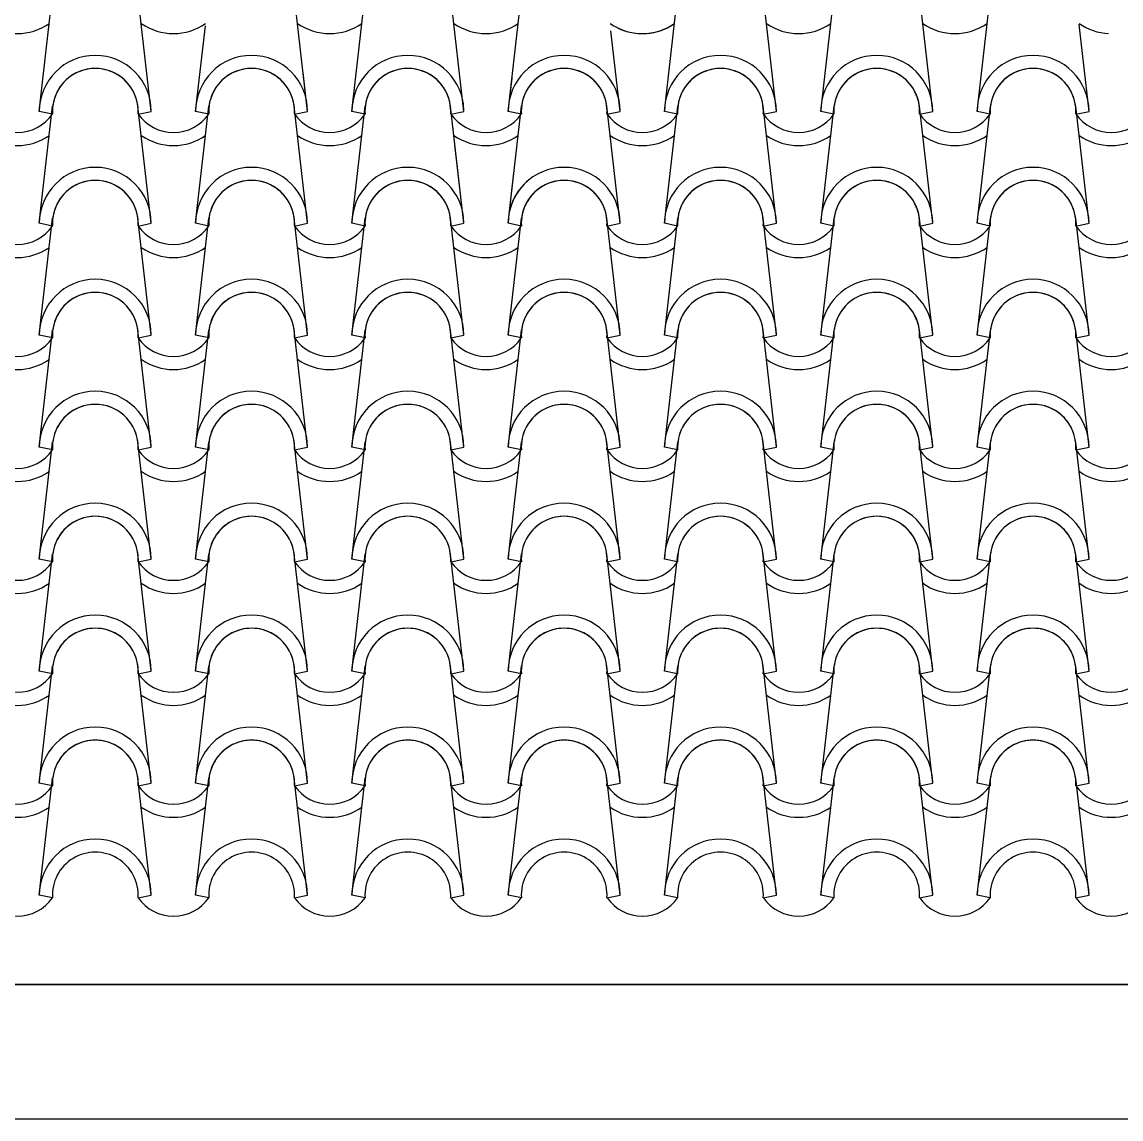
# Model space of a CAD drawing. Header units: millimetres. Extents: x -255 to 41745, y 236 to 29936.
# Drawn here: x 34466 to 35693, y 24781 to 26005 of the extents above; entities that cross this region are included whole.
import ezdxf

# ---------------------------------------------------------------- set-up
doc = ezdxf.new("R2010")
doc.units = ezdxf.units.MM
doc.layers.add('1', color=1, linetype='Continuous')
doc.layers.add('CALIDADES', color=7, linetype='Continuous')

msp = doc.modelspace()

# ---------------------------------------------------------------- linework, layer by layer
at = {"layer": '1'}
for p, q in [((34485, 25905.6), (34499.9, 26036.3)), ((34610, 25905.6), (34595.1, 26036.3)), ((34784.5, 25905.6), (34769.6, 26036.3)), ((34784.5, 25905.6), (34769.6, 26036.3)), ((34834, 25905.6), (34848.9, 26036.3)), ((34834, 25905.6), (34848.9, 26036.3)), ((34959, 25905.6), (34944.1, 26036.3)), ((35008.5, 25905.6), (35023.4, 26036.3)), ((35183, 25905.6), (35197.3, 26030.7)), ((35308, 25905.6), (35293.1, 26036.3)), ((35357.5, 25905.6), (35372.4, 26036.3)), ((35482.5, 25905.6), (35467.6, 26036.3)), ((35532, 25905.6), (35546.9, 26036.3)), ((35657, 25905.6), (35646, 26002.4)), ((34659.5, 25905.6), (34670.4, 26001)), ((35133.5, 25905.6), (35123.2, 25995.4)), ((34784.5, 25905.6), (34779.5, 25949)), ((35008.5, 25905.6), (35012.8, 25942.8)), ((34834, 25905.6), (34835.9, 25922.2)), ((34959, 25905.6), (34957.7, 25916.6)), ((34485, 25780.6), (34499.9, 25911.3)), ((34499.7, 25902.6), (34485, 25905.6)), ((34499.7, 25902.6), (34485, 25905.6)), ((34610, 25780.6), (34595.1, 25911.3)), ((34595.3, 25902.6), (34610, 25905.6)), ((34595.3, 25902.6), (34610, 25905.6)), ((34659.5, 25780.6), (34674.4, 25911.3)), ((34674.2, 25902.6), (34659.5, 25905.6)), ((34674.2, 25902.6), (34659.5, 25905.6)), ((34784.5, 25780.6), (34769.6, 25911.3)), ((34769.8, 25902.6), (34784.5, 25905.6)), ((34769.8, 25902.6), (34784.5, 25905.6)), ((34769.8, 25902.6), (34784.5, 25905.6)), ((34769.8, 25902.6), (34784.5, 25905.6)), ((34769.8, 25902.6), (34784.5, 25905.6)), ((34769.8, 25902.6), (34784.5, 25905.6)), ((34834, 25780.6), (34848.9, 25911.3)), ((34848.7, 25902.6), (34834, 25905.6)), ((34848.7, 25902.6), (34834, 25905.6)), ((34848.7, 25902.6), (34834, 25905.6)), ((34848.7, 25902.6), (34834, 25905.6)), ((34848.7, 25902.6), (34834, 25905.6)), ((34848.7, 25902.6), (34834, 25905.6)), ((34959, 25780.6), (34944.1, 25911.3)), ((34944.3, 25902.6), (34959, 25905.6)), ((34944.3, 25902.6), (34959, 25905.6)), ((34944.3, 25902.6), (34959, 25905.6)), ((34944.3, 25902.6), (34959, 25905.6)), ((34944.3, 25902.6), (34959, 25905.6)), ((35008.5, 25780.6), (35023.4, 25911.3)), ((35023.2, 25902.6), (35008.5, 25905.6)), ((35023.2, 25902.6), (35008.5, 25905.6)), ((35023.2, 25902.6), (35008.5, 25905.6)), ((35023.2, 25902.6), (35008.5, 25905.6)), ((35023.2, 25902.6), (35008.5, 25905.6)), ((35133.5, 25780.6), (35118.6, 25911.3)), ((35118.8, 25902.6), (35133.5, 25905.6)), ((35118.8, 25902.6), (35133.5, 25905.6)), ((35183, 25780.6), (35197.9, 25911.3)), ((35197.7, 25902.6), (35183, 25905.6)), ((35197.7, 25902.6), (35183, 25905.6)), ((35308, 25780.6), (35293.1, 25911.3)), ((35293.3, 25902.6), (35308, 25905.6)), ((35293.3, 25902.6), (35308, 25905.6)), ((35357.5, 25780.6), (35372.4, 25911.3)), ((35372.2, 25902.6), (35357.5, 25905.6)), ((35372.2, 25902.6), (35357.5, 25905.6)), ((35482.5, 25780.6), (35467.6, 25911.3)), ((35467.8, 25902.6), (35482.5, 25905.6)), ((35467.8, 25902.6), (35482.5, 25905.6)), ((35532, 25780.6), (35546.9, 25911.3)), ((35546.7, 25902.6), (35532, 25905.6)), ((35546.7, 25902.6), (35532, 25905.6)), ((35657, 25780.6), (35642.1, 25911.3)), ((35642.3, 25902.6), (35657, 25905.6)), ((35642.3, 25902.6), (35657, 25905.6)), ((34959, 25780.6), (34949, 25868.3)), ((35008.5, 25780.6), (35014.9, 25836.9)), ((34485, 25655.6), (34499.9, 25786.3)), ((34499.7, 25777.6), (34485, 25780.6)), ((34499.7, 25777.6), (34485, 25780.6)), ((34610, 25655.6), (34595.1, 25786.3)), ((34595.3, 25777.6), (34610, 25780.6)), ((34595.3, 25777.6), (34610, 25780.6)), ((34659.5, 25655.6), (34674.4, 25786.3)), ((34674.2, 25777.6), (34659.5, 25780.6)), ((34674.2, 25777.6), (34659.5, 25780.6)), ((34784.5, 25655.6), (34769.6, 25786.3)), ((34769.8, 25777.6), (34784.5, 25780.6)), ((34769.8, 25777.6), (34784.5, 25780.6)), ((34834, 25655.6), (34848.9, 25786.3)), ((34848.7, 25777.6), (34834, 25780.6)), ((34848.7, 25777.6), (34834, 25780.6)), ((34959, 25655.6), (34944.1, 25786.3)), ((34959, 25655.6), (34944.1, 25786.3)), ((34944.3, 25777.6), (34959, 25780.6)), ((34944.3, 25777.6), (34959, 25780.6)), ((34944.3, 25777.6), (34959, 25780.6)), ((34944.3, 25777.6), (34959, 25780.6)), ((35008.5, 25655.6), (35023.4, 25786.3)), ((35008.5, 25655.6), (35023.4, 25786.3)), ((35023.2, 25777.6), (35008.5, 25780.6)), ((35023.2, 25777.6), (35008.5, 25780.6)), ((35023.2, 25777.6), (35008.5, 25780.6)), ((35023.2, 25777.6), (35008.5, 25780.6)), ((35133.5, 25655.6), (35118.6, 25786.3)), ((35118.8, 25777.6), (35133.5, 25780.6)), ((35118.8, 25777.6), (35133.5, 25780.6)), ((35183, 25655.6), (35197.9, 25786.3)), ((35197.7, 25777.6), (35183, 25780.6)), ((35197.7, 25777.6), (35183, 25780.6)), ((35308, 25655.6), (35293.1, 25786.3)), ((35293.3, 25777.6), (35308, 25780.6)), ((35293.3, 25777.6), (35308, 25780.6)), ((35357.5, 25655.6), (35372.4, 25786.3)), ((35372.2, 25777.6), (35357.5, 25780.6)), ((35372.2, 25777.6), (35357.5, 25780.6)), ((35482.5, 25655.6), (35467.6, 25786.3)), ((35467.8, 25777.6), (35482.5, 25780.6)), ((35467.8, 25777.6), (35482.5, 25780.6)), ((35532, 25655.6), (35546.9, 25786.3)), ((35546.7, 25777.6), (35532, 25780.6)), ((35546.7, 25777.6), (35532, 25780.6)), ((35657, 25655.6), (35642.1, 25786.3)), ((35642.3, 25777.6), (35657, 25780.6)), ((35642.3, 25777.6), (35657, 25780.6)), ((34485, 25530.6), (34499.9, 25661.3)), ((34610, 25530.6), (34595.1, 25661.3)), ((34659.5, 25530.6), (34674.4, 25661.3)), ((34784.5, 25530.6), (34769.6, 25661.3)), ((34834, 25530.6), (34848.9, 25661.3)), ((34959, 25530.6), (34944.1, 25661.3)), ((34959, 25530.6), (34944.1, 25661.3)), ((35008.5, 25530.6), (35023.4, 25661.3)), ((35008.5, 25530.6), (35023.4, 25661.3)), ((35133.5, 25530.6), (35118.6, 25661.3)), ((35183, 25530.6), (35197.9, 25661.3)), ((35308, 25530.6), (35293.1, 25661.3)), ((35357.5, 25530.6), (35372.4, 25661.3)), ((35482.5, 25530.6), (35467.6, 25661.3)), ((35532, 25530.6), (35546.9, 25661.3)), ((35657, 25530.6), (35642.1, 25661.3)), ((34499.7, 25652.6), (34485, 25655.6)), ((34499.7, 25652.6), (34485, 25655.6)), ((34595.3, 25652.6), (34610, 25655.6)), ((34595.3, 25652.6), (34610, 25655.6)), ((34674.2, 25652.6), (34659.5, 25655.6)), ((34674.2, 25652.6), (34659.5, 25655.6)), ((34769.8, 25652.6), (34784.5, 25655.6)), ((34769.8, 25652.6), (34784.5, 25655.6)), ((34848.7, 25652.6), (34834, 25655.6)), ((34848.7, 25652.6), (34834, 25655.6)), ((34944.3, 25652.6), (34959, 25655.6)), ((34944.3, 25652.6), (34959, 25655.6)), ((34944.3, 25652.6), (34959, 25655.6)), ((34944.3, 25652.6), (34959, 25655.6)), ((35023.2, 25652.6), (35008.5, 25655.6)), ((35023.2, 25652.6), (35008.5, 25655.6)), ((35023.2, 25652.6), (35008.5, 25655.6)), ((35023.2, 25652.6), (35008.5, 25655.6)), ((35118.8, 25652.6), (35133.5, 25655.6)), ((35118.8, 25652.6), (35133.5, 25655.6)), ((35197.7, 25652.6), (35183, 25655.6)), ((35197.7, 25652.6), (35183, 25655.6)), ((35293.3, 25652.6), (35308, 25655.6)), ((35293.3, 25652.6), (35308, 25655.6)), ((35372.2, 25652.6), (35357.5, 25655.6)), ((35372.2, 25652.6), (35357.5, 25655.6)), ((35467.8, 25652.6), (35482.5, 25655.6)), ((35467.8, 25652.6), (35482.5, 25655.6)), ((35546.7, 25652.6), (35532, 25655.6)), ((35546.7, 25652.6), (35532, 25655.6)), ((35642.3, 25652.6), (35657, 25655.6)), ((35642.3, 25652.6), (35657, 25655.6)), ((34485, 25405.6), (34499.9, 25536.3)), ((34610, 25405.6), (34595.1, 25536.3)), ((34659.5, 25405.6), (34674.4, 25536.3)), ((34784.5, 25405.6), (34769.6, 25536.3)), ((34834, 25405.6), (34848.9, 25536.3)), ((34959, 25405.6), (34944.1, 25536.3)), ((34959, 25405.6), (34944.1, 25536.3)), ((35008.5, 25405.6), (35023.4, 25536.3)), ((35008.5, 25405.6), (35023.4, 25536.3)), ((35133.5, 25405.6), (35118.6, 25536.3)), ((35183, 25405.6), (35197.9, 25536.3)), ((35308, 25405.6), (35293.1, 25536.3)), ((35357.5, 25405.6), (35372.4, 25536.3)), ((35482.5, 25405.6), (35467.6, 25536.3)), ((35532, 25405.6), (35546.9, 25536.3)), ((35657, 25405.6), (35642.1, 25536.3)), ((34499.7, 25527.6), (34485, 25530.6)), ((34499.7, 25527.6), (34485, 25530.6)), ((34595.3, 25527.6), (34610, 25530.6)), ((34595.3, 25527.6), (34610, 25530.6)), ((34674.2, 25527.6), (34659.5, 25530.6)), ((34674.2, 25527.6), (34659.5, 25530.6)), ((34769.8, 25527.6), (34784.5, 25530.6)), ((34769.8, 25527.6), (34784.5, 25530.6)), ((34848.7, 25527.6), (34834, 25530.6)), ((34848.7, 25527.6), (34834, 25530.6)), ((34944.3, 25527.6), (34959, 25530.6)), ((34944.3, 25527.6), (34959, 25530.6)), ((34944.3, 25527.6), (34959, 25530.6)), ((34944.3, 25527.6), (34959, 25530.6)), ((35023.2, 25527.6), (35008.5, 25530.6)), ((35023.2, 25527.6), (35008.5, 25530.6)), ((35023.2, 25527.6), (35008.5, 25530.6)), ((35023.2, 25527.6), (35008.5, 25530.6)), ((35118.8, 25527.6), (35133.5, 25530.6)), ((35118.8, 25527.6), (35133.5, 25530.6)), ((35197.7, 25527.6), (35183, 25530.6)), ((35197.7, 25527.6), (35183, 25530.6)), ((35293.3, 25527.6), (35308, 25530.6)), ((35293.3, 25527.6), (35308, 25530.6)), ((35372.2, 25527.6), (35357.5, 25530.6)), ((35372.2, 25527.6), (35357.5, 25530.6)), ((35467.8, 25527.6), (35482.5, 25530.6)), ((35467.8, 25527.6), (35482.5, 25530.6)), ((35546.7, 25527.6), (35532, 25530.6)), ((35546.7, 25527.6), (35532, 25530.6)), ((35642.3, 25527.6), (35657, 25530.6)), ((35642.3, 25527.6), (35657, 25530.6)), ((34485, 25280.6), (34499.9, 25411.3)), ((34499.7, 25402.6), (34485, 25405.6)), ((34499.7, 25402.6), (34485, 25405.6)), ((34610, 25280.6), (34595.1, 25411.3)), ((34595.3, 25402.6), (34610, 25405.6)), ((34595.3, 25402.6), (34610, 25405.6)), ((34659.5, 25280.6), (34674.4, 25411.3)), ((34674.2, 25402.6), (34659.5, 25405.6)), ((34674.2, 25402.6), (34659.5, 25405.6)), ((34784.5, 25280.6), (34769.6, 25411.3)), ((34769.8, 25402.6), (34784.5, 25405.6)), ((34769.8, 25402.6), (34784.5, 25405.6)), ((34834, 25280.6), (34848.9, 25411.3)), ((34848.7, 25402.6), (34834, 25405.6)), ((34848.7, 25402.6), (34834, 25405.6)), ((34959, 25280.6), (34944.1, 25411.3)), ((34959, 25280.6), (34944.1, 25411.3)), ((34944.3, 25402.6), (34959, 25405.6)), ((34944.3, 25402.6), (34959, 25405.6)), ((34944.3, 25402.6), (34959, 25405.6)), ((34944.3, 25402.6), (34959, 25405.6)), ((35008.5, 25280.6), (35023.4, 25411.3)), ((35008.5, 25280.6), (35023.4, 25411.3)), ((35023.2, 25402.6), (35008.5, 25405.6)), ((35023.2, 25402.6), (35008.5, 25405.6)), ((35023.2, 25402.6), (35008.5, 25405.6)), ((35023.2, 25402.6), (35008.5, 25405.6)), ((35133.5, 25280.6), (35118.6, 25411.3)), ((35118.8, 25402.6), (35133.5, 25405.6)), ((35118.8, 25402.6), (35133.5, 25405.6)), ((35183, 25280.6), (35197.9, 25411.3)), ((35197.7, 25402.6), (35183, 25405.6)), ((35197.7, 25402.6), (35183, 25405.6)), ((35308, 25280.6), (35293.1, 25411.3)), ((35293.3, 25402.6), (35308, 25405.6)), ((35293.3, 25402.6), (35308, 25405.6)), ((35357.5, 25280.6), (35372.4, 25411.3)), ((35372.2, 25402.6), (35357.5, 25405.6)), ((35372.2, 25402.6), (35357.5, 25405.6)), ((35482.5, 25280.6), (35467.6, 25411.3)), ((35467.8, 25402.6), (35482.5, 25405.6)), ((35467.8, 25402.6), (35482.5, 25405.6)), ((35532, 25280.6), (35546.9, 25411.3)), ((35546.7, 25402.6), (35532, 25405.6)), ((35546.7, 25402.6), (35532, 25405.6)), ((35657, 25280.6), (35642.1, 25411.3)), ((35642.3, 25402.6), (35657, 25405.6)), ((35642.3, 25402.6), (35657, 25405.6)), ((34485, 25155.6), (34499.9, 25286.3)), ((34499.7, 25277.6), (34485, 25280.6)), ((34499.7, 25277.6), (34485, 25280.6)), ((34610, 25155.6), (34595.1, 25286.3)), ((34595.3, 25277.6), (34610, 25280.6)), ((34595.3, 25277.6), (34610, 25280.6)), ((34659.5, 25155.6), (34674.4, 25286.3)), ((34674.2, 25277.6), (34659.5, 25280.6)), ((34674.2, 25277.6), (34659.5, 25280.6)), ((34784.5, 25155.6), (34769.6, 25286.3)), ((34769.8, 25277.6), (34784.5, 25280.6)), ((34769.8, 25277.6), (34784.5, 25280.6)), ((34834, 25155.6), (34848.9, 25286.3)), ((34848.7, 25277.6), (34834, 25280.6)), ((34848.7, 25277.6), (34834, 25280.6)), ((34959, 25155.6), (34944.1, 25286.3)), ((34959, 25155.6), (34944.1, 25286.3)), ((34944.3, 25277.6), (34959, 25280.6)), ((34944.3, 25277.6), (34959, 25280.6)), ((34944.3, 25277.6), (34959, 25280.6)), ((34944.3, 25277.6), (34959, 25280.6)), ((35008.5, 25155.6), (35023.4, 25286.3)), ((35008.5, 25155.6), (35023.4, 25286.3)), ((35023.2, 25277.6), (35008.5, 25280.6)), ((35023.2, 25277.6), (35008.5, 25280.6)), ((35023.2, 25277.6), (35008.5, 25280.6)), ((35023.2, 25277.6), (35008.5, 25280.6)), ((35133.5, 25155.6), (35118.6, 25286.3)), ((35118.8, 25277.6), (35133.5, 25280.6)), ((35118.8, 25277.6), (35133.5, 25280.6)), ((35183, 25155.6), (35197.9, 25286.3)), ((35197.7, 25277.6), (35183, 25280.6)), ((35197.7, 25277.6), (35183, 25280.6)), ((35308, 25155.6), (35293.1, 25286.3)), ((35293.3, 25277.6), (35308, 25280.6)), ((35293.3, 25277.6), (35308, 25280.6)), ((35357.5, 25155.6), (35372.4, 25286.3)), ((35372.2, 25277.6), (35357.5, 25280.6)), ((35372.2, 25277.6), (35357.5, 25280.6)), ((35482.5, 25155.6), (35467.6, 25286.3)), ((35467.8, 25277.6), (35482.5, 25280.6)), ((35467.8, 25277.6), (35482.5, 25280.6)), ((35532, 25155.6), (35546.9, 25286.3)), ((35546.7, 25277.6), (35532, 25280.6)), ((35546.7, 25277.6), (35532, 25280.6)), ((35657, 25155.6), (35642.1, 25286.3)), ((35642.3, 25277.6), (35657, 25280.6)), ((35642.3, 25277.6), (35657, 25280.6)), ((34485, 25030.6), (34499.9, 25161.3)), ((34499.7, 25152.6), (34485, 25155.6)), ((34499.7, 25152.6), (34485, 25155.6)), ((34610, 25030.6), (34595.1, 25161.3)), ((34595.3, 25152.6), (34610, 25155.6)), ((34595.3, 25152.6), (34610, 25155.6)), ((34659.5, 25030.6), (34674.4, 25161.3)), ((34674.2, 25152.6), (34659.5, 25155.6)), ((34674.2, 25152.6), (34659.5, 25155.6)), ((34784.5, 25030.6), (34769.6, 25161.3)), ((34769.8, 25152.6), (34784.5, 25155.6)), ((34769.8, 25152.6), (34784.5, 25155.6)), ((34834, 25030.6), (34848.9, 25161.3)), ((34848.7, 25152.6), (34834, 25155.6)), ((34848.7, 25152.6), (34834, 25155.6)), ((34959, 25030.6), (34944.1, 25161.3)), ((34959, 25030.6), (34944.1, 25161.3)), ((34944.3, 25152.6), (34959, 25155.6)), ((34944.3, 25152.6), (34959, 25155.6)), ((34944.3, 25152.6), (34959, 25155.6)), ((34944.3, 25152.6), (34959, 25155.6)), ((35008.5, 25030.6), (35023.4, 25161.3)), ((35008.5, 25030.6), (35023.4, 25161.3)), ((35023.2, 25152.6), (35008.5, 25155.6)), ((35023.2, 25152.6), (35008.5, 25155.6)), ((35023.2, 25152.6), (35008.5, 25155.6)), ((35023.2, 25152.6), (35008.5, 25155.6)), ((35133.5, 25030.6), (35118.6, 25161.3)), ((35118.8, 25152.6), (35133.5, 25155.6)), ((35118.8, 25152.6), (35133.5, 25155.6)), ((35183, 25030.6), (35197.9, 25161.3)), ((35197.7, 25152.6), (35183, 25155.6)), ((35197.7, 25152.6), (35183, 25155.6)), ((35308, 25030.6), (35293.1, 25161.3)), ((35293.3, 25152.6), (35308, 25155.6)), ((35293.3, 25152.6), (35308, 25155.6)), ((35357.5, 25030.6), (35372.4, 25161.3)), ((35372.2, 25152.6), (35357.5, 25155.6)), ((35372.2, 25152.6), (35357.5, 25155.6)), ((35482.5, 25030.6), (35467.6, 25161.3)), ((35467.8, 25152.6), (35482.5, 25155.6)), ((35467.8, 25152.6), (35482.5, 25155.6)), ((35532, 25030.6), (35546.9, 25161.3)), ((35546.7, 25152.6), (35532, 25155.6)), ((35546.7, 25152.6), (35532, 25155.6)), ((35657, 25030.6), (35642.1, 25161.3)), ((35642.3, 25152.6), (35657, 25155.6)), ((35642.3, 25152.6), (35657, 25155.6)), ((34499.7, 25027.6), (34485, 25030.6)), ((34595.3, 25027.6), (34610, 25030.6)), ((34674.2, 25027.6), (34659.5, 25030.6)), ((34769.8, 25027.6), (34784.5, 25030.6)), ((34848.7, 25027.6), (34834, 25030.6)), ((34944.3, 25027.6), (34959, 25030.6)), ((34944.3, 25027.6), (34959, 25030.6)), ((35023.2, 25027.6), (35008.5, 25030.6)), ((35023.2, 25027.6), (35008.5, 25030.6)), ((35118.8, 25027.6), (35133.5, 25030.6)), ((35197.7, 25027.6), (35183, 25030.6)), ((35293.3, 25027.6), (35308, 25030.6)), ((35372.2, 25027.6), (35357.5, 25030.6)), ((35467.8, 25027.6), (35482.5, 25030.6)), ((35546.7, 25027.6), (35532, 25030.6)), ((35642.3, 25027.6), (35657, 25030.6))]:
    msp.add_line(p, q, dxfattribs=at)
for centre, radius, start, end in [((34460.3, 26054.9), 62.5, 234.9308, 305.0692), ((34460.3, 26054.9), 62.5, 234.9308, 305.0692), ((34634.8, 26054.9), 62.5, 234.9308, 305.0692), ((34634.8, 26054.9), 62.5, 234.9308, 305.0692), ((34634.8, 26054.9), 62.5, 234.9308, 305.0692), ((34809.3, 26054.9), 62.5, 234.9308, 305.0692), ((34809.3, 26054.9), 62.5, 234.9308, 305.0692), ((34809.3, 26054.9), 62.5, 234.9308, 305.0692), ((34809.3, 26054.9), 62.5, 234.9308, 305.0692), ((34983.8, 26054.9), 62.5, 234.9308, 305.0692), ((34983.8, 26054.9), 62.5, 234.9308, 305.0692), ((34983.8, 26054.9), 62.5, 234.9308, 305.0692), ((34983.8, 26054.9), 62.5, 234.9308, 305.0692), ((35158.3, 26054.9), 62.5, 234.9308, 305.0692), ((35158.3, 26054.9), 62.5, 234.9308, 305.0692), ((35158.3, 26054.9), 62.5, 243.6362, 305.0692), ((35332.8, 26054.9), 62.5, 234.9308, 305.0692), ((35332.8, 26054.9), 62.5, 234.9308, 305.0692), ((35332.8, 26054.9), 62.5, 234.9308, 305.0692), ((35507.3, 26054.9), 62.5, 234.9308, 305.0692), ((35507.3, 26054.9), 62.5, 234.9308, 305.0692), ((35507.3, 26054.9), 62.5, 234.9308, 305.0692), ((35681.8, 26054.9), 62.5, 234.9308, 267.3198), ((35681.8, 26054.9), 62.5, 234.9308, 267.3198), ((35681.8, 26054.9), 62.5, 234.9308, 267.3198), ((34547.5, 25905.6), 62.5, 0, 180), ((34547.5, 25905.6), 62.5, 0, 180), ((34722, 25905.6), 62.5, 0, 180), ((34722, 25905.6), 62.5, 0, 180), ((34896.5, 25905.6), 62.5, 0, 180), ((34896.5, 25905.6), 62.5, 0, 180), ((34896.5, 25905.6), 62.5, 0, 180), ((35071, 25905.6), 62.5, 0, 180), ((35071, 25905.6), 62.5, 0, 180), ((35245.5, 25905.6), 62.5, 0, 180), ((35245.5, 25905.6), 62.5, 0, 180), ((35420, 25905.6), 62.5, 0, 180), ((35420, 25905.6), 62.5, 0, 180), ((35594.5, 25905.6), 62.5, 0, 180), ((35594.5, 25905.6), 62.5, 0, 180), ((34547.5, 25905.6), 47.9, 356.4887, 183.5113), ((34547.5, 25905.6), 47.9, 356.4887, 183.5113), ((34547.5, 25905.6), 47.9, 6.838, 173.162), ((34722, 25905.6), 47.9, 356.4887, 183.5113), ((34722, 25905.6), 47.9, 356.4887, 183.5113), ((34722, 25905.6), 47.9, 6.838, 173.162), ((34896.5, 25905.6), 47.9, 356.4887, 183.5113), ((34896.5, 25905.6), 47.9, 356.4887, 183.5113), ((34896.5, 25905.6), 47.9, 356.4887, 183.5113), ((34896.5, 25905.6), 47.9, 6.838, 173.162), ((35071, 25905.6), 47.9, 356.4887, 183.5113), ((35071, 25905.6), 47.9, 356.4887, 183.5113), ((35071, 25905.6), 47.9, 6.838, 173.162), ((35245.5, 25905.6), 47.9, 356.4887, 183.5113), ((35245.5, 25905.6), 47.9, 356.4887, 183.5113), ((35245.5, 25905.6), 47.9, 6.838, 173.162), ((35420, 25905.6), 47.9, 356.4887, 183.5113), ((35420, 25905.6), 47.9, 356.4887, 183.5113), ((35420, 25905.6), 47.9, 6.838, 173.162), ((35594.5, 25905.6), 47.9, 356.4887, 183.5113), ((35594.5, 25905.6), 47.9, 356.4887, 183.5113), ((35594.5, 25905.6), 47.9, 6.838, 173.162), ((34896.5, 25905.6), 62.5, 164.7346, 180), ((34896.5, 25905.6), 62.5, 164.7346, 180), ((34896.5, 25905.6), 47.9, 167.8903, 183.5113), ((34896.5, 25905.6), 47.9, 167.8903, 183.5113), ((34896.5, 25905.6), 47.9, 167.8903, 173.162), ((34896.5, 25905.6), 62.5, 0, 10.3131), ((34896.5, 25905.6), 62.5, 0, 10.3131), ((34896.5, 25905.6), 47.9, 356.4887, 5.5304), ((34896.5, 25905.6), 47.9, 356.4887, 5.5304), ((34460.3, 25929.9), 47.9, 214.756, 325.244), ((34460.3, 25929.9), 47.9, 214.756, 325.244), ((34634.8, 25929.9), 47.9, 214.756, 325.244), ((34634.8, 25929.9), 47.9, 214.756, 325.244), ((34809.3, 25929.9), 47.9, 214.756, 325.244), ((34809.3, 25929.9), 47.9, 214.756, 325.244), ((34809.3, 25929.9), 47.9, 214.756, 325.244), ((34809.3, 25929.9), 47.9, 214.756, 325.244), ((34809.3, 25929.9), 47.9, 214.756, 325.244), ((34809.3, 25929.9), 47.9, 214.756, 325.244), ((34983.8, 25929.9), 47.9, 214.756, 325.244), ((34983.8, 25929.9), 47.9, 214.756, 325.244), ((34983.8, 25929.9), 47.9, 214.756, 325.244), ((34983.8, 25929.9), 47.9, 214.756, 325.244), ((34983.8, 25929.9), 47.9, 214.756, 325.244), ((35158.3, 25929.9), 47.9, 214.756, 325.244), ((35158.3, 25929.9), 47.9, 214.756, 325.244), ((35332.8, 25929.9), 47.9, 214.756, 325.244), ((35332.8, 25929.9), 47.9, 214.756, 325.244), ((35507.3, 25929.9), 47.9, 214.756, 325.244), ((35507.3, 25929.9), 47.9, 214.756, 325.244), ((35681.8, 25929.9), 47.9, 214.756, 325.244), ((35681.8, 25929.9), 47.9, 214.756, 325.244), ((34460.3, 25929.9), 62.5, 234.9308, 305.0692), ((34634.8, 25929.9), 62.5, 234.9308, 305.0692), ((34809.3, 25929.9), 62.5, 234.9308, 305.0692), ((34809.3, 25929.9), 62.5, 234.9308, 305.0692), ((34983.8, 25929.9), 62.5, 234.9308, 305.0692), ((34983.8, 25929.9), 62.5, 234.9308, 305.0692), ((35158.3, 25929.9), 62.5, 234.9308, 305.0692), ((35332.8, 25929.9), 62.5, 234.9308, 305.0692), ((35507.3, 25929.9), 62.5, 234.9308, 305.0692), ((35681.8, 25929.9), 62.5, 234.9308, 305.0692), ((34547.5, 25780.6), 62.5, 0, 180), ((34547.5, 25780.6), 62.5, 0, 180), ((34722, 25780.6), 62.5, 0, 180), ((34722, 25780.6), 62.5, 0, 180), ((34896.5, 25780.6), 62.5, 0, 180), ((34896.5, 25780.6), 62.5, 0, 180), ((35071, 25780.6), 62.5, 0, 180), ((35071, 25780.6), 62.5, 0, 180), ((35245.5, 25780.6), 62.5, 0, 180), ((35245.5, 25780.6), 62.5, 0, 180), ((35420, 25780.6), 62.5, 0, 180), ((35420, 25780.6), 62.5, 0, 180), ((35594.5, 25780.6), 62.5, 0, 180), ((35594.5, 25780.6), 62.5, 0, 180), ((34547.5, 25780.6), 47.9, 356.4887, 183.5113), ((34547.5, 25780.6), 47.9, 356.4887, 183.5113), ((34547.5, 25780.6), 47.9, 6.838, 173.162), ((34722, 25780.6), 47.9, 356.4887, 183.5113), ((34722, 25780.6), 47.9, 356.4887, 183.5113), ((34722, 25780.6), 47.9, 6.838, 173.162), ((34896.5, 25780.6), 47.9, 356.4887, 183.5113), ((34896.5, 25780.6), 47.9, 356.4887, 183.5113), ((34896.5, 25780.6), 47.9, 6.838, 173.162), ((35071, 25780.6), 62.5, 129.1971, 180), ((35071, 25780.6), 62.5, 129.1971, 180), ((35071, 25780.6), 47.9, 356.4887, 183.5113), ((35071, 25780.6), 47.9, 356.4887, 183.5113), ((35071, 25780.6), 47.9, 120.6048, 183.5113), ((35071, 25780.6), 47.9, 120.6048, 183.5113), ((35071, 25780.6), 47.9, 6.838, 173.162), ((35071, 25780.6), 47.9, 120.6048, 173.162), ((35245.5, 25780.6), 47.9, 356.4887, 183.5113), ((35245.5, 25780.6), 47.9, 356.4887, 183.5113), ((35245.5, 25780.6), 47.9, 6.838, 173.162), ((35420, 25780.6), 47.9, 356.4887, 183.5113), ((35420, 25780.6), 47.9, 356.4887, 183.5113), ((35420, 25780.6), 47.9, 6.838, 173.162), ((35594.5, 25780.6), 47.9, 356.4887, 183.5113), ((35594.5, 25780.6), 47.9, 356.4887, 183.5113), ((35594.5, 25780.6), 47.9, 6.838, 173.162), ((34460.3, 25804.9), 47.9, 214.756, 325.244), ((34460.3, 25804.9), 47.9, 214.756, 325.244), ((34634.8, 25804.9), 47.9, 214.756, 325.244), ((34634.8, 25804.9), 47.9, 214.756, 325.244), ((34809.3, 25804.9), 47.9, 214.756, 325.244), ((34809.3, 25804.9), 47.9, 214.756, 325.244), ((34983.8, 25804.9), 47.9, 214.756, 325.244), ((34983.8, 25804.9), 47.9, 214.756, 325.244), ((34983.8, 25804.9), 47.9, 214.756, 325.244), ((34983.8, 25804.9), 47.9, 214.756, 325.244), ((35158.3, 25804.9), 47.9, 214.756, 325.244), ((35158.3, 25804.9), 47.9, 214.756, 325.244), ((35332.8, 25804.9), 47.9, 214.756, 325.244), ((35332.8, 25804.9), 47.9, 214.756, 325.244), ((35507.3, 25804.9), 47.9, 214.756, 325.244), ((35507.3, 25804.9), 47.9, 214.756, 325.244), ((35681.8, 25804.9), 47.9, 214.756, 325.244), ((35681.8, 25804.9), 47.9, 214.756, 325.244), ((34460.3, 25804.9), 62.5, 234.9308, 305.0692), ((34634.8, 25804.9), 62.5, 234.9308, 305.0692), ((34809.3, 25804.9), 62.5, 234.9308, 305.0692), ((34983.8, 25804.9), 62.5, 234.9308, 305.0692), ((34983.8, 25804.9), 62.5, 234.9308, 305.0692), ((35158.3, 25804.9), 62.5, 234.9308, 305.0692), ((35332.8, 25804.9), 62.5, 234.9308, 305.0692), ((35507.3, 25804.9), 62.5, 234.9308, 305.0692), ((35681.8, 25804.9), 62.5, 234.9308, 305.0692), ((34547.5, 25655.6), 62.5, 0, 180), ((34547.5, 25655.6), 62.5, 0, 180), ((34722, 25655.6), 62.5, 0, 180), ((34722, 25655.6), 62.5, 0, 180), ((34896.5, 25655.6), 62.5, 0, 180), ((34896.5, 25655.6), 62.5, 0, 180), ((35071, 25655.6), 62.5, 0, 180), ((35071, 25655.6), 62.5, 0, 180), ((35245.5, 25655.6), 62.5, 0, 180), ((35245.5, 25655.6), 62.5, 0, 180), ((35420, 25655.6), 62.5, 0, 180), ((35420, 25655.6), 62.5, 0, 180), ((35594.5, 25655.6), 62.5, 0, 180), ((35594.5, 25655.6), 62.5, 0, 180), ((34547.5, 25655.6), 47.9, 356.4887, 183.5113), ((34547.5, 25655.6), 47.9, 356.4887, 183.5113), ((34547.5, 25655.6), 47.9, 6.838, 173.162), ((34722, 25655.6), 47.9, 356.4887, 183.5113), ((34722, 25655.6), 47.9, 356.4887, 183.5113), ((34722, 25655.6), 47.9, 6.838, 173.162), ((34896.5, 25655.6), 47.9, 356.4887, 183.5113), ((34896.5, 25655.6), 47.9, 356.4887, 183.5113), ((34896.5, 25655.6), 47.9, 6.838, 173.162), ((35071, 25655.6), 47.9, 356.4887, 183.5113), ((35071, 25655.6), 47.9, 356.4887, 183.5113), ((35071, 25655.6), 47.9, 6.838, 173.162), ((35245.5, 25655.6), 47.9, 356.4887, 183.5113), ((35245.5, 25655.6), 47.9, 356.4887, 183.5113), ((35245.5, 25655.6), 47.9, 6.838, 173.162), ((35420, 25655.6), 47.9, 356.4887, 183.5113), ((35420, 25655.6), 47.9, 356.4887, 183.5113), ((35420, 25655.6), 47.9, 6.838, 173.162), ((35594.5, 25655.6), 47.9, 356.4887, 183.5113), ((35594.5, 25655.6), 47.9, 356.4887, 183.5113), ((35594.5, 25655.6), 47.9, 6.838, 173.162), ((34460.3, 25679.9), 47.9, 214.756, 325.244), ((34460.3, 25679.9), 47.9, 214.756, 325.244), ((34634.8, 25679.9), 47.9, 214.756, 325.244), ((34634.8, 25679.9), 47.9, 214.756, 325.244), ((34809.3, 25679.9), 47.9, 214.756, 325.244), ((34809.3, 25679.9), 47.9, 214.756, 325.244), ((34983.8, 25679.9), 47.9, 214.756, 325.244), ((34983.8, 25679.9), 47.9, 214.756, 325.244), ((34983.8, 25679.9), 47.9, 214.756, 325.244), ((34983.8, 25679.9), 47.9, 214.756, 325.244), ((35158.3, 25679.9), 47.9, 214.756, 325.244), ((35158.3, 25679.9), 47.9, 214.756, 325.244), ((35332.8, 25679.9), 47.9, 214.756, 325.244), ((35332.8, 25679.9), 47.9, 214.756, 325.244), ((35507.3, 25679.9), 47.9, 214.756, 325.244), ((35507.3, 25679.9), 47.9, 214.756, 325.244), ((35681.8, 25679.9), 47.9, 214.756, 325.244), ((35681.8, 25679.9), 47.9, 214.756, 325.244), ((34460.3, 25679.9), 62.5, 234.9308, 305.0692), ((34634.8, 25679.9), 62.5, 234.9308, 305.0692), ((34809.3, 25679.9), 62.5, 234.9308, 305.0692), ((34983.8, 25679.9), 62.5, 234.9308, 305.0692), ((34983.8, 25679.9), 62.5, 234.9308, 305.0692), ((35158.3, 25679.9), 62.5, 234.9308, 305.0692), ((35332.8, 25679.9), 62.5, 234.9308, 305.0692), ((35507.3, 25679.9), 62.5, 234.9308, 305.0692), ((35681.8, 25679.9), 62.5, 234.9308, 305.0692), ((34547.5, 25530.6), 62.5, 0, 180), ((34547.5, 25530.6), 62.5, 0, 180), ((34722, 25530.6), 62.5, 0, 180), ((34722, 25530.6), 62.5, 0, 180), ((34896.5, 25530.6), 62.5, 0, 180), ((34896.5, 25530.6), 62.5, 0, 180), ((35071, 25530.6), 62.5, 0, 180), ((35071, 25530.6), 62.5, 0, 180), ((35245.5, 25530.6), 62.5, 0, 180), ((35245.5, 25530.6), 62.5, 0, 180), ((35420, 25530.6), 62.5, 0, 180), ((35420, 25530.6), 62.5, 0, 180), ((35594.5, 25530.6), 62.5, 0, 180), ((35594.5, 25530.6), 62.5, 0, 180), ((34547.5, 25530.6), 47.9, 356.4887, 183.5113), ((34547.5, 25530.6), 47.9, 356.4887, 183.5113), ((34547.5, 25530.6), 47.9, 6.838, 173.162), ((34722, 25530.6), 47.9, 356.4887, 183.5113), ((34722, 25530.6), 47.9, 356.4887, 183.5113), ((34722, 25530.6), 47.9, 6.838, 173.162), ((34896.5, 25530.6), 47.9, 356.4887, 183.5113), ((34896.5, 25530.6), 47.9, 356.4887, 183.5113), ((34896.5, 25530.6), 47.9, 6.838, 173.162), ((35071, 25530.6), 47.9, 356.4887, 183.5113), ((35071, 25530.6), 47.9, 356.4887, 183.5113), ((35071, 25530.6), 47.9, 6.838, 173.162), ((35245.5, 25530.6), 47.9, 356.4887, 183.5113), ((35245.5, 25530.6), 47.9, 356.4887, 183.5113), ((35245.5, 25530.6), 47.9, 6.838, 173.162), ((35420, 25530.6), 47.9, 356.4887, 183.5113), ((35420, 25530.6), 47.9, 356.4887, 183.5113), ((35420, 25530.6), 47.9, 6.838, 173.162), ((35594.5, 25530.6), 47.9, 356.4887, 183.5113), ((35594.5, 25530.6), 47.9, 356.4887, 183.5113), ((35594.5, 25530.6), 47.9, 6.838, 173.162), ((34460.3, 25554.9), 47.9, 214.756, 325.244), ((34460.3, 25554.9), 47.9, 214.756, 325.244), ((34634.8, 25554.9), 47.9, 214.756, 325.244), ((34634.8, 25554.9), 47.9, 214.756, 325.244), ((34809.3, 25554.9), 47.9, 214.756, 325.244), ((34809.3, 25554.9), 47.9, 214.756, 325.244), ((34983.8, 25554.9), 47.9, 214.756, 325.244), ((34983.8, 25554.9), 47.9, 214.756, 325.244), ((34983.8, 25554.9), 47.9, 214.756, 325.244), ((34983.8, 25554.9), 47.9, 214.756, 325.244), ((35158.3, 25554.9), 47.9, 214.756, 325.244), ((35158.3, 25554.9), 47.9, 214.756, 325.244), ((35332.8, 25554.9), 47.9, 214.756, 325.244), ((35332.8, 25554.9), 47.9, 214.756, 325.244), ((35507.3, 25554.9), 47.9, 214.756, 325.244), ((35507.3, 25554.9), 47.9, 214.756, 325.244), ((35681.8, 25554.9), 47.9, 214.756, 325.244), ((35681.8, 25554.9), 47.9, 214.756, 325.244), ((34460.3, 25554.9), 62.5, 234.9308, 305.0692), ((34634.8, 25554.9), 62.5, 234.9308, 305.0692), ((34809.3, 25554.9), 62.5, 234.9308, 305.0692), ((34983.8, 25554.9), 62.5, 234.9308, 305.0692), ((34983.8, 25554.9), 62.5, 234.9308, 305.0692), ((35158.3, 25554.9), 62.5, 234.9308, 305.0692), ((35332.8, 25554.9), 62.5, 234.9308, 305.0692), ((35507.3, 25554.9), 62.5, 234.9308, 305.0692), ((35681.8, 25554.9), 62.5, 234.9308, 305.0692), ((34547.5, 25405.6), 62.5, 0, 180), ((34547.5, 25405.6), 62.5, 0, 180), ((34722, 25405.6), 62.5, 0, 180), ((34722, 25405.6), 62.5, 0, 180), ((34896.5, 25405.6), 62.5, 0, 180), ((34896.5, 25405.6), 62.5, 0, 180), ((35071, 25405.6), 62.5, 0, 180), ((35071, 25405.6), 62.5, 0, 180), ((35245.5, 25405.6), 62.5, 0, 180), ((35245.5, 25405.6), 62.5, 0, 180), ((35420, 25405.6), 62.5, 0, 180), ((35420, 25405.6), 62.5, 0, 180), ((35594.5, 25405.6), 62.5, 0, 180), ((35594.5, 25405.6), 62.5, 0, 180), ((34547.5, 25405.6), 47.9, 356.4887, 183.5113), ((34547.5, 25405.6), 47.9, 356.4887, 183.5113), ((34547.5, 25405.6), 47.9, 6.838, 173.162), ((34722, 25405.6), 47.9, 356.4887, 183.5113), ((34722, 25405.6), 47.9, 356.4887, 183.5113), ((34722, 25405.6), 47.9, 6.838, 173.162), ((34896.5, 25405.6), 47.9, 356.4887, 183.5113), ((34896.5, 25405.6), 47.9, 356.4887, 183.5113), ((34896.5, 25405.6), 47.9, 6.838, 173.162), ((35071, 25405.6), 47.9, 356.4887, 183.5113), ((35071, 25405.6), 47.9, 356.4887, 183.5113), ((35071, 25405.6), 47.9, 6.838, 173.162), ((35245.5, 25405.6), 47.9, 356.4887, 183.5113), ((35245.5, 25405.6), 47.9, 356.4887, 183.5113), ((35245.5, 25405.6), 47.9, 6.838, 173.162), ((35420, 25405.6), 47.9, 356.4887, 183.5113), ((35420, 25405.6), 47.9, 356.4887, 183.5113), ((35420, 25405.6), 47.9, 6.838, 173.162), ((35594.5, 25405.6), 47.9, 356.4887, 183.5113), ((35594.5, 25405.6), 47.9, 356.4887, 183.5113), ((35594.5, 25405.6), 47.9, 6.838, 173.162), ((34460.3, 25429.9), 47.9, 214.756, 325.244), ((34460.3, 25429.9), 47.9, 214.756, 325.244), ((34634.8, 25429.9), 47.9, 214.756, 325.244), ((34634.8, 25429.9), 47.9, 214.756, 325.244), ((34809.3, 25429.9), 47.9, 214.756, 325.244), ((34809.3, 25429.9), 47.9, 214.756, 325.244), ((34983.8, 25429.9), 47.9, 214.756, 325.244), ((34983.8, 25429.9), 47.9, 214.756, 325.244), ((34983.8, 25429.9), 47.9, 214.756, 325.244), ((34983.8, 25429.9), 47.9, 214.756, 325.244), ((35158.3, 25429.9), 47.9, 214.756, 325.244), ((35158.3, 25429.9), 47.9, 214.756, 325.244), ((35332.8, 25429.9), 47.9, 214.756, 325.244), ((35332.8, 25429.9), 47.9, 214.756, 325.244), ((35507.3, 25429.9), 47.9, 214.756, 325.244), ((35507.3, 25429.9), 47.9, 214.756, 325.244), ((35681.8, 25429.9), 47.9, 214.756, 325.244), ((35681.8, 25429.9), 47.9, 214.756, 325.244), ((34460.3, 25429.9), 62.5, 234.9308, 305.0692), ((34634.8, 25429.9), 62.5, 234.9308, 305.0692), ((34809.3, 25429.9), 62.5, 234.9308, 305.0692), ((34983.8, 25429.9), 62.5, 234.9308, 305.0692), ((34983.8, 25429.9), 62.5, 234.9308, 305.0692), ((35158.3, 25429.9), 62.5, 234.9308, 305.0692), ((35332.8, 25429.9), 62.5, 234.9308, 305.0692), ((35507.3, 25429.9), 62.5, 234.9308, 305.0692), ((35681.8, 25429.9), 62.5, 234.9308, 305.0692), ((34547.5, 25280.6), 62.5, 0, 180), ((34547.5, 25280.6), 62.5, 0, 180), ((34722, 25280.6), 62.5, 0, 180), ((34722, 25280.6), 62.5, 0, 180), ((34896.5, 25280.6), 62.5, 0, 180), ((34896.5, 25280.6), 62.5, 0, 180), ((35071, 25280.6), 62.5, 0, 180), ((35071, 25280.6), 62.5, 0, 180), ((35245.5, 25280.6), 62.5, 0, 180), ((35245.5, 25280.6), 62.5, 0, 180), ((35420, 25280.6), 62.5, 0, 180), ((35420, 25280.6), 62.5, 0, 180), ((35594.5, 25280.6), 62.5, 0, 180), ((35594.5, 25280.6), 62.5, 0, 180), ((34547.5, 25280.6), 47.9, 356.4887, 183.5113), ((34547.5, 25280.6), 47.9, 356.4887, 183.5113), ((34547.5, 25280.6), 47.9, 6.838, 173.162), ((34722, 25280.6), 47.9, 356.4887, 183.5113), ((34722, 25280.6), 47.9, 356.4887, 183.5113), ((34722, 25280.6), 47.9, 6.838, 173.162), ((34896.5, 25280.6), 47.9, 356.4887, 183.5113), ((34896.5, 25280.6), 47.9, 356.4887, 183.5113), ((34896.5, 25280.6), 47.9, 6.838, 173.162), ((35071, 25280.6), 47.9, 356.4887, 183.5113), ((35071, 25280.6), 47.9, 356.4887, 183.5113), ((35071, 25280.6), 47.9, 6.838, 173.162), ((35245.5, 25280.6), 47.9, 356.4887, 183.5113), ((35245.5, 25280.6), 47.9, 356.4887, 183.5113), ((35245.5, 25280.6), 47.9, 6.838, 173.162), ((35420, 25280.6), 47.9, 356.4887, 183.5113), ((35420, 25280.6), 47.9, 356.4887, 183.5113), ((35420, 25280.6), 47.9, 6.838, 173.162), ((35594.5, 25280.6), 47.9, 356.4887, 183.5113), ((35594.5, 25280.6), 47.9, 356.4887, 183.5113), ((35594.5, 25280.6), 47.9, 6.838, 173.162), ((34460.3, 25304.9), 47.9, 214.756, 325.244), ((34460.3, 25304.9), 47.9, 214.756, 325.244), ((34634.8, 25304.9), 47.9, 214.756, 325.244), ((34634.8, 25304.9), 47.9, 214.756, 325.244), ((34809.3, 25304.9), 47.9, 214.756, 325.244), ((34809.3, 25304.9), 47.9, 214.756, 325.244), ((34983.8, 25304.9), 47.9, 214.756, 325.244), ((34983.8, 25304.9), 47.9, 214.756, 325.244), ((34983.8, 25304.9), 47.9, 214.756, 325.244), ((34983.8, 25304.9), 47.9, 214.756, 325.244), ((35158.3, 25304.9), 47.9, 214.756, 325.244), ((35158.3, 25304.9), 47.9, 214.756, 325.244), ((35332.8, 25304.9), 47.9, 214.756, 325.244), ((35332.8, 25304.9), 47.9, 214.756, 325.244), ((35507.3, 25304.9), 47.9, 214.756, 325.244), ((35507.3, 25304.9), 47.9, 214.756, 325.244), ((35681.8, 25304.9), 47.9, 214.756, 325.244), ((35681.8, 25304.9), 47.9, 214.756, 325.244), ((34460.3, 25304.9), 62.5, 234.9308, 305.0692), ((34634.8, 25304.9), 62.5, 234.9308, 305.0692), ((34809.3, 25304.9), 62.5, 234.9308, 305.0692), ((34983.8, 25304.9), 62.5, 234.9308, 305.0692), ((34983.8, 25304.9), 62.5, 234.9308, 305.0692), ((35158.3, 25304.9), 62.5, 234.9308, 305.0692), ((35332.8, 25304.9), 62.5, 234.9308, 305.0692), ((35507.3, 25304.9), 62.5, 234.9308, 305.0692), ((35681.8, 25304.9), 62.5, 234.9308, 305.0692), ((34547.5, 25155.6), 62.5, 0, 180), ((34547.5, 25155.6), 62.5, 0, 180), ((34722, 25155.6), 62.5, 0, 180), ((34722, 25155.6), 62.5, 0, 180), ((34896.5, 25155.6), 62.5, 0, 180), ((34896.5, 25155.6), 62.5, 0, 180), ((35071, 25155.6), 62.5, 0, 180), ((35071, 25155.6), 62.5, 0, 180), ((35245.5, 25155.6), 62.5, 0, 180), ((35245.5, 25155.6), 62.5, 0, 180), ((35420, 25155.6), 62.5, 0, 180), ((35420, 25155.6), 62.5, 0, 180), ((35594.5, 25155.6), 62.5, 0, 180), ((35594.5, 25155.6), 62.5, 0, 180), ((34547.5, 25155.6), 47.9, 356.4887, 183.5113), ((34547.5, 25155.6), 47.9, 356.4887, 183.5113), ((34547.5, 25155.6), 47.9, 6.838, 173.162), ((34722, 25155.6), 47.9, 356.4887, 183.5113), ((34722, 25155.6), 47.9, 356.4887, 183.5113), ((34722, 25155.6), 47.9, 6.838, 173.162), ((34896.5, 25155.6), 47.9, 356.4887, 183.5113), ((34896.5, 25155.6), 47.9, 356.4887, 183.5113), ((34896.5, 25155.6), 47.9, 6.838, 173.162), ((35071, 25155.6), 47.9, 356.4887, 183.5113), ((35071, 25155.6), 47.9, 356.4887, 183.5113), ((35071, 25155.6), 47.9, 6.838, 173.162), ((35245.5, 25155.6), 47.9, 356.4887, 183.5113), ((35245.5, 25155.6), 47.9, 356.4887, 183.5113), ((35245.5, 25155.6), 47.9, 6.838, 173.162), ((35420, 25155.6), 47.9, 356.4887, 183.5113), ((35420, 25155.6), 47.9, 356.4887, 183.5113), ((35420, 25155.6), 47.9, 6.838, 173.162), ((35594.5, 25155.6), 47.9, 356.4887, 183.5113), ((35594.5, 25155.6), 47.9, 356.4887, 183.5113), ((35594.5, 25155.6), 47.9, 6.838, 173.162), ((34460.3, 25179.9), 47.9, 214.756, 325.244), ((34460.3, 25179.9), 47.9, 214.756, 325.244), ((34634.8, 25179.9), 47.9, 214.756, 325.244), ((34634.8, 25179.9), 47.9, 214.756, 325.244), ((34809.3, 25179.9), 47.9, 214.756, 325.244), ((34809.3, 25179.9), 47.9, 214.756, 325.244), ((34983.8, 25179.9), 47.9, 214.756, 325.244), ((34983.8, 25179.9), 47.9, 214.756, 325.244), ((34983.8, 25179.9), 47.9, 214.756, 325.244), ((34983.8, 25179.9), 47.9, 214.756, 325.244), ((35158.3, 25179.9), 47.9, 214.756, 325.244), ((35158.3, 25179.9), 47.9, 214.756, 325.244), ((35332.8, 25179.9), 47.9, 214.756, 325.244), ((35332.8, 25179.9), 47.9, 214.756, 325.244), ((35507.3, 25179.9), 47.9, 214.756, 325.244), ((35507.3, 25179.9), 47.9, 214.756, 325.244), ((35681.8, 25179.9), 47.9, 214.756, 325.244), ((35681.8, 25179.9), 47.9, 214.756, 325.244), ((34460.3, 25179.9), 62.5, 234.9308, 305.0692), ((34634.8, 25179.9), 62.5, 234.9308, 305.0692), ((34809.3, 25179.9), 62.5, 234.9308, 305.0692), ((34983.8, 25179.9), 62.5, 234.9308, 305.0692), ((34983.8, 25179.9), 62.5, 234.9308, 305.0692), ((35158.3, 25179.9), 62.5, 234.9308, 305.0692), ((35332.8, 25179.9), 62.5, 234.9308, 305.0692), ((35507.3, 25179.9), 62.5, 234.9308, 305.0692), ((35681.8, 25179.9), 62.5, 234.9308, 305.0692), ((34547.5, 25030.6), 62.5, 0, 180), ((34722, 25030.6), 62.5, 0, 180), ((34896.5, 25030.6), 62.5, 0, 180), ((35071, 25030.6), 62.5, 0, 180), ((35245.5, 25030.6), 62.5, 0, 180), ((35420, 25030.6), 62.5, 0, 180), ((35594.5, 25030.6), 62.5, 0, 180), ((34547.5, 25030.6), 47.9, 356.4887, 183.5113), ((34722, 25030.6), 47.9, 356.4887, 183.5113), ((34896.5, 25030.6), 47.9, 356.4887, 183.5113), ((35071, 25030.6), 47.9, 356.4887, 183.5113), ((35245.5, 25030.6), 47.9, 356.4887, 183.5113), ((35420, 25030.6), 47.9, 356.4887, 183.5113), ((35594.5, 25030.6), 47.9, 356.4887, 183.5113), ((34460.3, 25054.9), 47.9, 214.756, 325.244), ((34634.8, 25054.9), 47.9, 214.756, 325.244), ((34809.3, 25054.9), 47.9, 214.756, 325.244), ((34983.8, 25054.9), 47.9, 214.756, 325.244), ((34983.8, 25054.9), 47.9, 214.756, 325.244), ((35158.3, 25054.9), 47.9, 214.756, 325.244), ((35332.8, 25054.9), 47.9, 214.756, 325.244), ((35507.3, 25054.9), 47.9, 214.756, 325.244), ((35681.8, 25054.9), 47.9, 214.756, 325.244)]:
    msp.add_arc(centre, radius, start, end, dxfattribs=at)
at = {"layer": 'CALIDADES'}
for p, q in [((38673.2, 24930.6), (21035.4, 24930.6)), ((21091.5, 24930.6), (38617.1, 24930.6)), ((21091.5, 24780.6), (38617.1, 24780.6))]:
    msp.add_line(p, q, dxfattribs=at)

doc.saveas('drawing.dxf')
